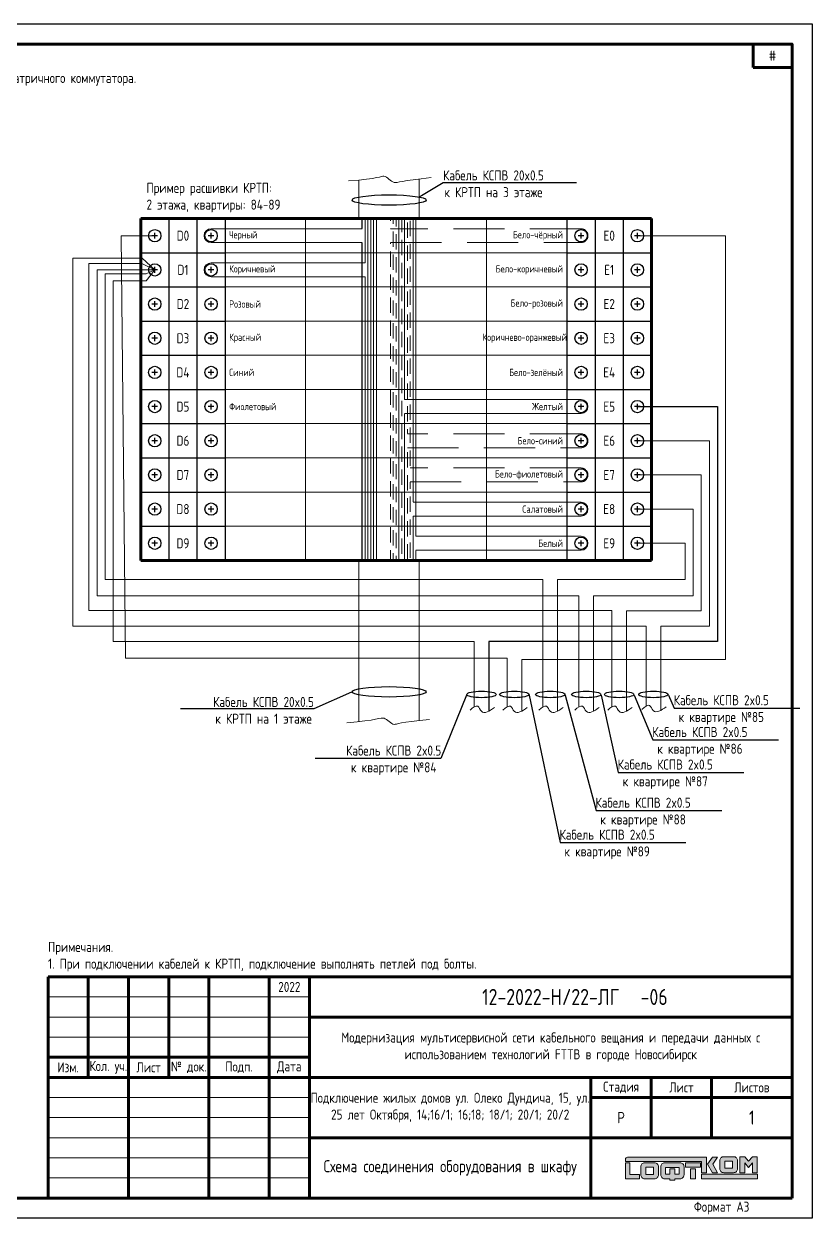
# Model space of a CAD drawing. Header units: millimetres. Extents: x -211 to 10565, y -2293 to 2244.
# Drawn here: x 2204.8 to 2400.8, y 1947.1 to 2244.1 of the extents above; entities that cross this region are included whole.
import ezdxf
from ezdxf import colors
from ezdxf.entities.mleader import LeaderData, LeaderLine
from ezdxf.math import Vec2, Vec3

# ---------------------------------------------------------------- set-up
doc = ezdxf.new("R2010")
doc.units = ezdxf.units.MM
doc.linetypes.add('штриховая', pattern=[19.05, 12.7, -6.35])
doc.layers.add('(034) Оформление_0', color=7, linetype='Continuous', lineweight=9)
for name, color, linetype in [('_', 7, 'Continuous'), ('Планы', 7, 'Continuous'), ('Текст и таблицы', 7, 'Continuous')]:
    doc.layers.add(name, color=color, linetype=linetype)
doc.layers.add('ВЭ', color=7, linetype='Continuous', plot=False)
doc.styles.get("Standard").update_dxf_attribs({"font": 'gost.TTF'})

# ---------------------------------------------------------------- blocks, each defined once
blk = doc.blocks.new('*T447')
at = {"layer": '(034) Оформление_0', "lineweight": 60, "transparency": 16777216}
for p, q in [((0, 0), (185, 0)), ((0, 0), (0, -55)), ((10, 0), (10, -25)), ((20, 0), (20, -55)), ((30, 0), (30, -25)), ((40, 0), (40, -55)), ((55, 0), (55, -55)), ((65, 0), (65, -55)), ((185, 0), (185, -55)), ((65, -10), (185, -10)), ((0, -20), (65, -20)), ((0, -25), (185, -25)), ((135, -25), (135, -55)), ((150, -25), (150, -40)), ((165, -25), (165, -40)), ((135, -30), (185, -30)), ((65, -40), (185, -40)), ((0, -55), (185, -55))]:
    blk.add_line(p, q, dxfattribs=at)
at = {"layer": '(034) Оформление_0', "transparency": 16777216}
for p, q in [((0, -5), (65, -5)), ((0, -10), (65, -10)), ((0, -15), (65, -15)), ((0, -30), (65, -30)), ((0, -35), (65, -35)), ((0, -40), (65, -40)), ((0, -45), (65, -45)), ((0, -50), (65, -50))]:
    blk.add_line(p, q, dxfattribs=at)
at = {"layer": '(034) Оформление_0', "color": 0, "lineweight": 60, "transparency": 16777216, "attachment_point": 5}
for s, insert, char_height, width in [('2022', (60, -2.5), 2.5, 10), ('{\\fGOST|b0|i0|c0;12-2022-Н/22-ЛГ', (125, -5), 4, 120), ('{\\fGOST|b0|i0|c0;Модернизация мультисервисной сети кабельного вещания и передачи данных с использованием технологий FTTB в городе Новосибирск', (125, -17.5), 2.5, 120), ('Изм.', (5, -22.5), 2.5, 10), ('Кол. уч.', (15, -22.5), 2.5, 10), ('Лист', (25, -22.5), 2.5, 10), ('№ док.', (35, -22.5), 2.5, 10), ('Подп.', (47.5, -22.5), 2.5, 15), ('Дата', (60, -22.5), 2.5, 10), ('Стадия', (142.5, -27.5), 2.5, 15), ('Лист', (157.5, -27.5), 2.5, 15), ('Листов', (175, -27.5), 2.5, 20), ('{\\fGOST|b0|i0|c0;Подключение жилых домов ул. Олеко Дундича, 15, ул. 25 лет Октября, 14;16/1; 16;18; 18/1; 20/1; 20/2', (100, -32.5), 2.5, 70), ('Р', (142.5, -35), 2.82, 15), ('{\\fGOST|b0|i0|c0;', (160, -47.5), 3, 50)]:
    blk.add_mtext(s, dxfattribs=dict(at, insert=insert, char_height=char_height, width=width))
blk = doc.blocks.new('*U446')
at = {"layer": '(034) Оформление_0'}
h = blk.add_hatch(color=256, dxfattribs=at)
h.dxf.hatch_style = 1
edge = h.paths.add_edge_path()
edge.add_arc((-16.96, 7.3), 1, 180, 270, ccw=False)
edge.add_line((-17.96, 7.3), (-17.96, 9.28))
edge.add_arc((-16.96, 9.28), 1, 90, 180, ccw=False)
edge.add_line((-16.96, 10.28), (-14.55, 10.28))
edge.add_arc((-14.55, 9.28), 1, 0, 90, ccw=False)
edge.add_line((-13.55, 9.28), (-13.55, 7.3))
edge.add_arc((-14.55, 7.3), 1, -90, 0, ccw=False)
edge.add_line((-14.55, 6.3), (-16.96, 6.3))
edge = h.paths.add_edge_path()
edge.add_line((-30.35, 4.79), (-31.65, 4.79))
edge.add_arc((-31.65, 5.79), 1, 180, 270, ccw=False)
edge.add_line((-32.65, 5.79), (-32.65, 7.76))
edge.add_arc((-31.65, 7.76), 1, 90, 180, ccw=False)
edge.add_line((-31.65, 8.76), (-27.84, 8.76))
edge.add_arc((-27.84, 7.76), 1, 0, 90, ccw=False)
edge.add_line((-26.84, 7.76), (-26.84, 5.79))
edge.add_arc((-27.84, 5.79), 1, 270, 360, ccw=False)
edge.add_line((-27.84, 4.79), (-29.13, 4.79))
edge.add_line((-29.13, 4.79), (-29.13, 4.46))
edge.add_line((-29.13, 4.46), (-30.35, 4.46))
edge.add_line((-30.35, 4.46), (-30.35, 4.79))
edge = h.paths.add_edge_path()
edge.add_arc((-36.61, 5.79), 1, 180, 270, ccw=False)
edge.add_line((-37.61, 5.79), (-37.61, 7.76))
edge.add_arc((-36.61, 7.76), 1, 90, 180, ccw=False)
edge.add_line((-36.61, 8.76), (-34.2, 8.76))
edge.add_arc((-34.2, 7.76), 1, 0, 90, ccw=False)
edge.add_line((-33.2, 7.76), (-33.2, 5.79))
edge.add_arc((-34.2, 5.79), 1, -90, 0, ccw=False)
edge.add_line((-34.2, 4.79), (-36.61, 4.79))
h.paths.add_polyline_path([(-12.99, 6.29), (-11.77, 6.29), (-11.77, 8.73), (-10.81, 7.61), (-9.85, 8.73), (-9.85, 6.29), (-8.63, 6.29), (-8.63, 10.28), (-9.86, 10.28), (-10.81, 9.16), (-11.76, 10.28), (-12.99, 10.28)])
h.paths.add_polyline_path([(-22.53, 5.91), (-8.58, 5.91), (-8.58, 4.79), (-22.53, 4.79)])
h.paths.add_polyline_path([(-16.69, 7.39), (-14.82, 7.39), (-14.82, 9.19), (-16.69, 9.19)], flags=16)
h.paths.add_polyline_path([(-18.51, 10.18), (-19.71, 8.39), (-18.51, 6.3), (-19.78, 6.3), (-20.98, 8.39), (-19.78, 10.18)])
h.paths.add_polyline_path([(-25.24, 7.22), (-24.02, 7.22), (-24.02, 4.79), (-25.24, 4.79)])
h.paths.add_polyline_path([(-26.5, 8.76), (-22.76, 8.76), (-22.76, 7.65), (-26.5, 7.65)], flags=17)
h.paths.add_polyline_path([(-29.13, 5.97), (-28.02, 5.97), (-28.02, 7.58), (-31.47, 7.58), (-31.47, 5.97), (-30.35, 5.97), (-30.35, 7.22), (-29.13, 7.22)], flags=16)
h.paths.add_polyline_path([(-36.34, 5.87), (-34.47, 5.87), (-34.47, 7.68), (-36.34, 7.68)], flags=16)
h.paths.add_polyline_path([(-40.34, 8.76), (-40.34, 5.84), (-37.9, 5.84), (-37.9, 4.79), (-41.42, 4.79), (-41.42, 8.76)])
edge = h.paths.add_edge_path()
edge.add_line((-22.53, 9.12), (-41.42, 9.12))
edge.add_line((-41.42, 9.12), (-41.42, 9.65))
edge.add_arc((-40.92, 9.65), 0.5, 90, 180, ccw=False)
edge.add_line((-40.92, 10.15), (-21.29, 10.15))
edge.add_line((-21.29, 10.15), (-21.29, 6.3))
edge.add_line((-21.29, 6.3), (-22.53, 6.3))
edge.add_line((-22.53, 6.3), (-22.53, 9.12))
for points in [[(-22.53, 9.12), (-41.42, 9.12), (-41.42, 9.65, -0.414214), (-40.92, 10.15), (-21.29, 10.15)], [(-16.96, 6.3, -0.414214), (-17.96, 7.3), (-17.96, 9.28, -0.414214), (-16.96, 10.28), (-14.55, 10.28, -0.414214), (-13.55, 9.28), (-13.55, 7.3, -0.414214), (-14.55, 6.3), (-16.96, 6.3)], [(-36.61, 4.79, -0.414214), (-37.61, 5.79), (-37.61, 7.76, -0.414214), (-36.61, 8.76), (-34.2, 8.76, -0.414214), (-33.2, 7.76), (-33.2, 5.79, -0.414214), (-34.2, 4.79), (-36.61, 4.79)]]:
    blk.add_lwpolyline(points, format="xyb", dxfattribs=at)
for points in [[(-21.29, 10.15), (-21.29, 6.3), (-22.53, 6.3), (-22.53, 9.12)], [(-40.34, 8.76), (-40.34, 5.84), (-37.9, 5.84), (-37.9, 4.79), (-41.42, 4.79), (-41.42, 8.76), (-40.34, 8.76)]]:
    blk.add_lwpolyline(points, dxfattribs=at)
for points in [[(-18.51, 10.18), (-19.71, 8.39), (-18.51, 6.3), (-19.78, 6.3), (-20.98, 8.39), (-19.78, 10.18)], [(-16.69, 7.39), (-14.82, 7.39), (-14.82, 9.19), (-16.69, 9.19)], [(-12.99, 6.29), (-11.77, 6.29), (-11.77, 8.73), (-10.81, 7.61), (-9.85, 8.73), (-9.85, 6.29), (-8.63, 6.29), (-8.63, 10.28), (-9.86, 10.28), (-10.81, 9.16), (-11.76, 10.28), (-12.99, 10.28)], [(-36.34, 5.87), (-34.47, 5.87), (-34.47, 7.68), (-36.34, 7.68)], [(-29.13, 5.97), (-28.02, 5.97), (-28.02, 7.58), (-31.47, 7.58), (-31.47, 5.97), (-30.35, 5.97), (-30.35, 7.22), (-29.13, 7.22)], [(-26.5, 8.76), (-22.76, 8.76), (-22.76, 7.65), (-26.5, 7.65)], [(-25.24, 7.22), (-24.02, 7.22), (-24.02, 4.79), (-25.24, 4.79)], [(-22.53, 5.91), (-8.58, 5.91), (-8.58, 4.79), (-22.53, 4.79)]]:
    blk.add_lwpolyline(points, close=True, dxfattribs=at)
blk.add_lwpolyline([(-30.35, 4.79), (-31.65, 4.79, -0.414214), (-32.65, 5.79), (-32.65, 7.76, -0.414214), (-31.65, 8.76), (-27.84, 8.76, -0.414214), (-26.84, 7.76), (-26.84, 5.79, -0.414214), (-27.84, 4.79), (-29.13, 4.79), (-29.13, 4.46), (-30.35, 4.46)], format="xyb", close=True, dxfattribs=at)
blk.add_blockref('*T447', (-185, 55))
blk = doc.blocks.new('*T317')
at = {"layer": '(034) Оформление_0', "color": 0, "lineweight": 50, "transparency": 16777216}
for p, q in [((0, 0), (0, 65)), ((0, 65), (20, 65)), ((5, 0), (5, 65)), ((10, 0), (10, 65)), ((15, 0), (15, 65)), ((20, 0), (20, 65)), ((5, 55), (20, 55)), ((5, 40), (20, 40)), ((5, 20), (20, 20)), ((0, 0), (20, 0))]:
    blk.add_line(p, q, dxfattribs=at)
at = {"layer": '(034) Оформление_0', "color": 0, "transparency": 16777216, "insert": (2.5, 2), "char_height": 2.5, "width": 61, "attachment_point": 4, "rotation": 90}
blk.add_mtext('Согласованно', dxfattribs=at)
blk = doc.blocks.new('*T318')
at = {"lineweight": 60, "transparency": 16777216}
for p, q in [((0, 0), (9.69, 0)), ((0, 0), (0, -5.814)), ((9.69, 0), (9.69, -5.814)), ((0, -5.814), (9.69, -5.814))]:
    blk.add_line(p, q, dxfattribs=at)
at = {"color": 0, "transparency": 16777216, "insert": (4.845, -2.907), "char_height": 2.5, "width": 9.69, "attachment_point": 5}
blk.add_mtext('#', dxfattribs=at)
blk = doc.blocks.new('*U316')
at = {"layer": '(034) Оформление_0', "lineweight": 60}
for p, q in [((13, 5), (13, 90)), ((20, 65), (8, 65)), ((20, 30), (8, 30))]:
    blk.add_line(p, q, dxfattribs=at)
at = {"layer": '(034) Оформление_0'}
blk.add_lwpolyline([(420, 297), (0, 297), (0, 0), (420, 0)], close=True, dxfattribs=at)
at = {"layer": '(034) Оформление_0', "lineweight": 60}
for points in [[(415, 5), (415, 292), (20, 292), (20, 5)], [(20, 90), (8, 90), (8, 5), (20, 5)]]:
    blk.add_lwpolyline(points, close=True, dxfattribs=at)
for name, p in [('*T318', (405.31, 292)), ('*T317', (0, 90)), ('*U446', (415, 5))]:
    blk.add_blockref(name, p)
at = {"layer": '(034) Оформление_0', "char_height": 2.5, "attachment_point": 5, "rotation": 90}
for s, insert in [('Взам.инв.№', (10.5, 77.5)), ('Подп. и дата', (10.5, 47.5)), ('Инв. №подл.', (10.5, 17.5))]:
    blk.add_mtext(s, dxfattribs=dict(at, insert=insert))
at = {"insert": (397.5, 2.5), "char_height": 2.5, "width": 35, "attachment_point": 5}
blk.add_mtext('Формат А3', dxfattribs=at)
blk = doc.blocks.new('*U364')
blk.add_wipeout([(-47.15, 1.73), (-47.63, 1.73), (-47.63, -1.73), (-47.15, -1.73)])
at = {"layer": '(034) Оформление_0', "color": 0, "linetype": 'ByBlock', "lineweight": -2}
blk.add_lwpolyline([(-47.39, -1.73), (0, -1.73, 1), (0, 1.73), (-47.39, 1.73)], format="xyb", dxfattribs=at)
blk = doc.blocks.new('*U367')
blk.add_wipeout([(-42.24, 1.73), (-42.73, 1.73), (-42.73, -1.73), (-42.24, -1.73)])
at = {"layer": '(034) Оформление_0', "color": 0, "linetype": 'ByBlock', "lineweight": -2}
blk.add_lwpolyline([(-42.48, -1.73), (0, -1.73, 1), (0, 1.73), (-42.48, 1.73)], format="xyb", dxfattribs=at)
blk = doc.blocks.new('*U370')
blk.add_wipeout([(-41.54, 1.73), (-42.03, 1.73), (-42.03, -1.73), (-41.54, -1.73)])
at = {"layer": '(034) Оформление_0', "color": 0, "linetype": 'ByBlock', "lineweight": -2}
blk.add_lwpolyline([(-41.78, -1.73), (0, -1.73, 1), (0, 1.73), (-41.78, 1.73)], format="xyb", dxfattribs=at)
blk = doc.blocks.new('*U366')
blk.add_wipeout([(-40.84, 1.73), (-41.33, 1.73), (-41.33, -1.73), (-40.84, -1.73)])
at = {"layer": '(034) Оформление_0', "color": 0, "linetype": 'ByBlock', "lineweight": -2}
blk.add_lwpolyline([(-41.08, -1.73), (0, -1.73, 1), (0, 1.73), (-41.08, 1.73)], format="xyb", dxfattribs=at)
blk = doc.blocks.new('*U165')
blk.add_wipeout([(37.35, 1.73), (37.84, 1.73), (37.84, -1.73), (37.35, -1.73)])
at = {"layer": '(034) Оформление_0', "color": 0, "linetype": 'ByBlock', "lineweight": -2}
blk.add_lwpolyline([(37.6, -1.73), (0, -1.73, -1), (0, 1.73), (37.6, 1.73)], format="xyb", dxfattribs=at)
blk = doc.blocks.new('Клема')
at = {"layer": 'Текст и таблицы'}
for p, q in [((0.72, 0), (-0.72, 0)), ((0, -0.72), (0, 0.72))]:
    blk.add_line(p, q, dxfattribs=at)
blk.add_circle((0, 0), 1.53, dxfattribs=at)
blk = doc.blocks.new('*T355')
at = {"layer": '(034) Оформление_0', "lineweight": 60, "transparency": 16777216}
for p, q in [((0, 0), (127, 0)), ((0, 0), (0, -85)), ((127, 0), (127, -85)), ((0, -85), (127, -85))]:
    blk.add_line(p, q, dxfattribs=at)
at = {"layer": '(034) Оформление_0', "lineweight": -2, "transparency": 16777216}
for p, q in [((7, 0), (7, -85)), ((14, 0), (14, -85)), ((21, 0), (21, -85)), ((106, 0), (106, -85)), ((113, 0), (113, -85)), ((120, 0), (120, -85)), ((0, -8.5), (21, -8.5)), ((106, -8.5), (127, -8.5)), ((0, -17), (21, -17)), ((106, -17), (127, -17)), ((0, -25.5), (21, -25.5)), ((106, -25.5), (127, -25.5)), ((0, -34), (21, -34)), ((106, -34), (127, -34)), ((0, -42.5), (21, -42.5)), ((106, -42.5), (127, -42.5)), ((0, -51), (21, -51)), ((106, -51), (127, -51)), ((0, -59.5), (21, -59.5)), ((106, -59.5), (127, -59.5)), ((0, -68), (21, -68)), ((106, -68), (127, -68)), ((0, -76.5), (21, -76.5)), ((106, -76.5), (127, -76.5))]:
    blk.add_line(p, q, dxfattribs=at)
at = {"layer": 'Defpoints', "color": 8, "linetype": 'ByBlock', "lineweight": 0, "transparency": 16777216}
for p, q in [((41, 0), (41, -85)), ((86, 0), (86, -85)), ((21, -8.5), (106, -8.5)), ((21, -17), (106, -17)), ((21, -25.5), (106, -25.5)), ((21, -34), (106, -34)), ((21, -42.5), (106, -42.5)), ((21, -51), (106, -51)), ((21, -59.5), (106, -59.5)), ((21, -68), (106, -68)), ((21, -76.5), (106, -76.5))]:
    blk.add_line(p, q, dxfattribs=at)
at = {"layer": '(034) Оформление_0', "color": 0, "transparency": 16777216}
for p in [(3.5, -4.25), (17.5, -4.25), (109.5, -4.25), (123.5, -4.25), (3.5, -12.75), (17.5, -12.75), (109.5, -12.75), (123.5, -12.75), (3.5, -21.25), (17.5, -21.25), (109.5, -21.25), (123.5, -21.25), (3.5, -29.75), (17.5, -29.75), (109.5, -29.75), (123.5, -29.75), (3.5, -38.25), (17.5, -38.25), (109.5, -38.25), (123.5, -38.25), (3.5, -46.75), (17.5, -46.75), (109.5, -46.75), (123.5, -46.75), (3.5, -55.25), (17.5, -55.25), (109.5, -55.25), (123.5, -55.25), (3.5, -63.75), (17.5, -63.75), (109.5, -63.75), (123.5, -63.75), (3.5, -72.25), (17.5, -72.25), (109.5, -72.25), (123.5, -72.25), (3.5, -80.75), (17.5, -80.75), (109.5, -80.75), (123.5, -80.75)]:
    blk.add_blockref('Клема', p, dxfattribs=at)
for s, insert, char_height, width, attachment_point in [('D0', (10.5, -4.25), 2.5, 7, 5), ('{\\fGOST|b0|i0|c0;Черный', (22, -4.25), 1.8, 18, 4), ('{\\fGOST|b0|i0|c0;Бело-чёрный', (105, -4.25), 1.8, 18, 6), ('E0', (116.5, -4.25), 2.5, 7, 5), ('D1', (10.5, -12.75), 2.5, 7, 5), ('{\\fGOST|b0|i0|c0;Коричневый', (22, -12.75), 1.8, 18, 4), ('{\\fGOST|b0|i0|c0;Бело-коричневый', (105, -12.75), 1.8, 18, 6), ('E1', (116.5, -12.75), 2.5, 7, 5), ('D2', (10.5, -21.25), 2.5, 7, 5), ('{\\fGOST|b0|i0|c0;Розовый', (22, -21.25), 1.8, 18, 4), ('{\\fGOST|b0|i0|c0;Бело-розовый', (105, -21.25), 1.8, 18, 6), ('E2', (116.5, -21.25), 2.5, 7, 5), ('D3', (10.5, -29.75), 2.5, 7, 5), ('{\\fGOST|b0|i0|c0;Красный', (22, -29.75), 1.8, 18, 4), ('{\\fGOST|b0|i0|c0;Коричнево-оранжевый', (106, -29.75), 1.8, 20, 6), ('E3', (116.5, -29.75), 2.5, 7, 5), ('D4', (10.5, -38.25), 2.5, 7, 5), ('{\\fGOST|b0|i0|c0;Синий', (22, -38.25), 1.8, 18, 4), ('{\\fGOST|b0|i0|c0;Бело-зелёный', (105, -38.25), 1.8, 18, 6), ('E4', (116.5, -38.25), 2.5, 7, 5), ('D5', (10.5, -46.75), 2.5, 7, 5), ('{\\fGOST|b0|i0|c0;Фиолетовый', (22, -46.75), 1.8, 18, 4), ('{\\fGOST|b0|i0|c0;Желтый', (105, -46.75), 1.8, 18, 6), ('E5', (116.5, -46.75), 2.5, 7, 5), ('D6', (10.5, -55.25), 2.5, 7, 5), ('{\\fGOST|b0|i0|c0;', (22, -55.25), 1.8, 18, 4), ('{\\fGOST|b0|i0|c0;Бело-синий', (105, -55.25), 1.8, 18, 6), ('E6', (116.5, -55.25), 2.5, 7, 5), ('D7', (10.5, -63.75), 2.5, 7, 5), ('{\\fGOST|b0|i0|c0;', (22, -63.75), 1.8, 18, 4), ('{\\fGOST|b0|i0|c0;Бело-фиолетовый', (105, -63.75), 1.8, 18, 6), ('E7', (116.5, -63.75), 2.5, 7, 5), ('D8', (10.5, -72.25), 2.5, 7, 5), ('E8', (116.5, -72.25), 2.5, 7, 5), ('{\\fGOST|b0|i0|c0;', (22, -72.25), 1.8, 18, 4), ('{\\fGOST|b0|i0|c0;Салатовый', (105, -72.25), 1.8, 18, 6), ('D9', (10.5, -80.75), 2.5, 7, 5), ('{\\fGOST|b0|i0|c0;Белый', (105, -80.75), 1.8, 18, 6), ('E9', (116.5, -80.75), 2.5, 7, 5), ('{\\fGOST|b0|i0|c0;', (22, -80.75), 1.8, 18, 4)]:
    blk.add_mtext(s, dxfattribs=dict(at, insert=insert, char_height=char_height, width=width, attachment_point=attachment_point))
blk = doc.blocks.new('*U365')
blk.add_wipeout([(38.06, 1.73), (38.54, 1.73), (38.54, -1.73), (38.06, -1.73)])
at = {"layer": '(034) Оформление_0', "color": 0, "linetype": 'ByBlock', "lineweight": -2}
blk.add_lwpolyline([(38.3, -1.73), (0, -1.73, -1), (0, 1.73), (38.3, 1.73)], format="xyb", dxfattribs=at)
blk = doc.blocks.new('*U368')
blk.add_wipeout([(-42.94, 1.73), (-43.43, 1.73), (-43.43, -1.73), (-42.94, -1.73)])
at = {"layer": '(034) Оформление_0', "color": 0, "linetype": 'ByBlock', "lineweight": -2}
blk.add_lwpolyline([(-43.19, -1.73), (0, -1.73, 1), (0, 1.73), (-43.19, 1.73)], format="xyb", dxfattribs=at)
blk = doc.blocks.new('*U369')
blk.add_wipeout([(-43.64, 1.73), (-44.13, 1.73), (-44.13, -1.73), (-43.64, -1.73)])
at = {"layer": '(034) Оформление_0', "color": 0, "linetype": 'ByBlock', "lineweight": -2}
blk.add_lwpolyline([(-43.89, -1.73), (0, -1.73, 1), (0, 1.73), (-43.89, 1.73)], format="xyb", dxfattribs=at)

msp = doc.modelspace()

# ---------------------------------------------------------------- linework, layer by layer
msp.add_lwpolyline([(2288.99, 2110.69), (2288.99, 2211.06), (2194.94, 2211.06), (2168.43, 2205.77), (2033.32, 2205.77), (2033.32, 2191.44), (2058.94, 2191.44)])
at = {"layer": '_', "color": 212, "linetype": 'Continuous', "lineweight": 0, "ltscale": 0.3}
msp.add_lwpolyline([(2302.31, 2217.37), (2194.94, 2217.37)], dxfattribs=at)
at = {"layer": '_', "color": 5, "linetype": 'Continuous', "lineweight": 0, "ltscale": 0.3}
for points in [[(2302.31, 2216.67), (2194.94, 2216.67)], [(2291.79, 2110.69), (2291.79, 2213.86), (2194.94, 2213.86), (2168.13, 2212.17), (2026.92, 2212.17), (2026.92, 2157.44), (2058.94, 2157.44)]]:
    msp.add_lwpolyline(points, dxfattribs=at)
at = {"layer": '_', "color": 6, "lineweight": 0, "ltscale": 0.3}
msp.add_lwpolyline([(2292.49, 2110.69), (2292.49, 2214.56), (2194.94, 2214.56), (2168.77, 2213.77), (2025.32, 2213.77), (2025.32, 2148.94), (2058.94, 2148.94)], dxfattribs=at)
at = {"layer": '_', "color": 1, "linetype": 'Continuous', "lineweight": 0, "ltscale": 0.3}
msp.add_lwpolyline([(2291.09, 2110.69), (2291.09, 2213.16), (2194.94, 2213.16), (2167.72, 2210.57), (2028.52, 2210.57), (2028.52, 2165.94), (2058.94, 2165.94)], dxfattribs=at)
at = {"layer": '_', "color": 230, "linetype": 'Continuous', "lineweight": 0, "ltscale": 0.3}
msp.add_lwpolyline([(2290.39, 2110.69), (2290.39, 2212.46), (2194.94, 2212.46), (2167.58, 2208.97), (2030.12, 2208.97), (2030.12, 2174.44), (2058.94, 2174.44)], dxfattribs=at)
at = {"layer": '_', "color": 42, "linetype": 'Continuous', "lineweight": 0, "ltscale": 0.3}
for points in [[(2289.69, 2110.69), (2289.69, 2211.76), (2194.94, 2211.76), (2167.8, 2207.37), (2031.72, 2207.37), (2031.72, 2182.94), (2058.94, 2182.94)], [(2113.69, 2165.94), (2142.27, 2165.94), (2142.27, 2199.37), (2174.38, 2199.37), (2194.94, 2208.25), (2298.1, 2208.25), (2298.1, 2110.69)]]:
    msp.add_lwpolyline(points, dxfattribs=at)
at = {"layer": '_', "linetype": 'штриховая', "lineweight": 0, "ltscale": 0.3}
msp.add_lwpolyline([(2113.69, 2191.44), (2137.47, 2191.44), (2137.47, 2204.17), (2169.51, 2204.17), (2194.94, 2210.36), (2296, 2210.36), (2296, 2110.69)], dxfattribs=at)
at = {"layer": '_', "color": 42, "linetype": 'штриховая', "lineweight": 0, "ltscale": 0.3}
msp.add_lwpolyline([(2113.69, 2182.94), (2139.07, 2182.94), (2139.07, 2202.57), (2170.93, 2202.57), (2194.94, 2209.65), (2296.7, 2209.65), (2296.7, 2110.69)], dxfattribs=at)
at = {"layer": '_', "color": 230, "linetype": 'штриховая', "lineweight": 0, "ltscale": 0.3}
msp.add_lwpolyline([(2113.69, 2174.44), (2140.67, 2174.44), (2140.67, 2200.97), (2172.61, 2200.97), (2194.94, 2208.95), (2297.4, 2208.95), (2297.4, 2110.69)], dxfattribs=at)
at = {"layer": '_', "color": 30, "linetype": 'штриховая', "lineweight": 0, "ltscale": 0.3}
msp.add_lwpolyline([(2113.69, 2165.94), (2142.27, 2165.94), (2142.27, 2199.37), (2174.38, 2199.37), (2194.94, 2208.25), (2298.1, 2208.25), (2298.1, 2110.69)], dxfattribs=at)
at = {"layer": '_', "color": 96, "linetype": 'штриховая', "lineweight": 0, "ltscale": 0.3}
msp.add_lwpolyline([(2113.69, 2157.44), (2143.87, 2157.44), (2143.87, 2197.77), (2176.1, 2197.77), (2194.94, 2207.55), (2298.8, 2207.55), (2298.8, 2110.69)], dxfattribs=at)
at = {"layer": '_', "color": 2, "linetype": 'Continuous', "lineweight": 0, "ltscale": 0.3, "flags": 128}
msp.add_lwpolyline([(2113.69, 2148.94), (2145.47, 2148.94), (2145.47, 2196.17), (2177.6, 2196.17), (2194.94, 2206.85), (2299.5, 2206.85), (2299.5, 2110.69)], dxfattribs=at)
at = {"layer": '_', "color": 5, "linetype": 'штриховая', "lineweight": 0, "ltscale": 0.3}
msp.add_lwpolyline([(2113.69, 2140.44), (2147.07, 2140.44), (2147.07, 2194.57), (2178.7, 2194.57), (2194.94, 2206.15), (2300.21, 2206.15), (2300.21, 2110.69)], dxfattribs=at)
at = {"layer": '_', "color": 212, "linetype": 'штриховая', "lineweight": 0, "ltscale": 0.3, "flags": 128}
msp.add_lwpolyline([(2113.69, 2131.94), (2148.67, 2131.94), (2148.67, 2192.97), (2179.25, 2192.97), (2194.94, 2205.45), (2300.91, 2205.45), (2300.91, 2110.69)], dxfattribs=at)
at = {"layer": '_', "color": 3, "linetype": 'Continuous', "lineweight": 0, "ltscale": 0.3, "flags": 128}
msp.add_lwpolyline([(2113.69, 2123.44), (2150.27, 2123.44), (2150.27, 2191.37), (2179.17, 2191.37), (2194.94, 2204.75), (2301.61, 2204.75), (2301.61, 2110.69)], dxfattribs=at)
at = {"layer": '_', "linetype": 'Continuous', "lineweight": 0, "ltscale": 0.3, "flags": 128}
for points in [[(2113.69, 2114.94), (2151.87, 2114.94), (2151.87, 2189.77), (2178.56, 2189.77), (2194.94, 2204.05), (2302.31, 2204.05), (2302.31, 2110.69)], [(2363.21, 2073.4), (2363.21, 2094.29), (2375.3, 2094.29), (2375.3, 2140.44), (2357.39, 2140.44)], [(2354.69, 2073.21), (2354.69, 2098.1), (2373.3, 2098.1), (2373.3, 2131.94), (2357.39, 2131.94)], [(2346.51, 2073.21), (2346.51, 2101.9), (2371.3, 2101.9), (2371.3, 2123.44), (2357.39, 2123.44)]]:
    msp.add_lwpolyline(points, dxfattribs=at)
at = {"layer": '_', "lineweight": 20, "flags": 128}
msp.add_lwpolyline([(2303.14, 2070.84), (2303.14, 2110.69), (2288.15, 2110.69), (2288.15, 2070.56)], dxfattribs=at)
at = {"layer": '_', "linetype": 'Continuous', "lineweight": 0, "ltscale": 5}
for points in [[(2315.78, 2073.44), (2317.7, 2074.4), (2318.6, 2073.16), (2321.84, 2074.08)], [(2323.96, 2073.44), (2325.88, 2074.4), (2326.78, 2073.16), (2330.02, 2074.08)], [(2332.9, 2073.44), (2334.82, 2074.4), (2335.72, 2073.16), (2338.95, 2074.08)], [(2341.84, 2073.44), (2343.76, 2074.4), (2344.66, 2073.16), (2347.89, 2074.08)], [(2350.02, 2073.44), (2351.94, 2074.4), (2352.84, 2073.16), (2356.07, 2074.08)], [(2358.53, 2073.62), (2360.45, 2074.59), (2361.35, 2073.34), (2364.59, 2074.26)]]:
    msp.add_spline(points, degree=3, dxfattribs=at)
at = {"layer": '_', "lineweight": 20}
msp.add_open_spline([(2305.7, 2071.08), (2298.2, 2070.47), (2296.73, 2069.05), (2294.47, 2072.36), (2292.68, 2070.94), (2285.18, 2070.25)], degree=3, knots=[0, 0, 0, 0, 0.2093791, 0.4861628, 0.7521955, 0.7521955, 0.7521955, 0.7521955], dxfattribs=at)
at = {"layer": 'Планы'}
for centre, major_axis, ratio in [((2295.65, 2078), (9.21, 0), 0.140585), ((2318.63, 2077.34), (3.66, 0), 0.220893), ((2326.81, 2077.34), (3.66, 0), 0.220893), ((2335.74, 2077.34), (3.66, 0), 0.220893), ((2344.68, 2077.34), (3.66, 0), 0.220893), ((2352.86, 2077.34), (3.66, 0), 0.220893), ((2361.38, 2077.34), (3.66, 0), 0.220893)]:
    msp.add_ellipse(centre, major_axis=major_axis, ratio=ratio, dxfattribs=at)

# ---------------------------------------------------------------- texts
at = {"layer": '(034) Оформление_0', "lineweight": 0, "insert": (2195.46, 2231.91), "char_height": 2.5, "attachment_point": 2}
msp.add_mtext_dynamic_manual_height_columns('Схема коммутации координатно-матричного коммутатора.', width=265.6966, gutter_width=23.82, heights=[0], dxfattribs=at)
at = {"layer": '(034) Оформление_0', "lineweight": 0, "insert": (2210.85, 2008.46), "char_height": 2.5, "width": 103.6452, "attachment_point": 7}
msp.add_mtext('Примечания.\\P1. При подключении кабелей к КРТП, подключение выполнять петлей под болты.', dxfattribs=at)
at = {"layer": '(034) Оформление_0'}
for s, insert, char_height, width, attachment_point in [('-06', (2358.2, 2002.11), 4, 48.846, 4), ('1', (2385.85, 1972.11), 3.5, 20, 5), ('Схема соединения оборудования в шкафу', (2310.85, 1959.61), 3, 70, 5)]:
    msp.add_mtext(s, dxfattribs=dict(at, insert=insert, char_height=char_height, width=width, attachment_point=attachment_point))

# ---------------------------------------------------------------- leaders
at = {"layer": '(034) Оформление_0', "linetype": 'Continuous', "lineweight": 0, "ltscale": 5}
ml = msp.add_multileader_mtext('Standard', dxfattribs=at)
ml.set_content('Кабель КСПВ 20x0.5\\Pк КРТП на 1 этаже', color=256)
ml.set_leader_properties()
ml.build(insert=Vec2(0, 0))
ml.multileader.update_dxf_attribs({"text_left_attachment_type": 6, "text_right_attachment_type": 6, "dogleg_length": 0, "arrow_head_size": 0.18})
ctx = ml.context
ctx.base_point, ctx.char_height, ctx.arrow_head_size, ctx.landing_gap_size, ctx.plane_origin = Vec3(2253, 2073.73), 2.5, 0.18, 0, Vec3(2326.44, 2083.96)
ctx.left_attachment, ctx.right_attachment, ctx.text_align_type = 6, 6, 1
notes = []
notes.append((ctx, [(0, (1, 1, 0), (2276.94, 2073.73), (-1, 0), 0, [(0, [(2286.44, 2078)], 0, [])])]))
ctx.mtext.insert, ctx.mtext.alignment, ctx.mtext.flow_direction = Vec3(2264.44, 2076.73), 2, 5
ml = msp.add_multileader_mtext('Standard', dxfattribs=at)
ml.set_content('Кабель КСПВ 2x0.5\\Pк квартире №84', color=256)
ml.set_leader_properties()
ml.build(insert=Vec2(0, 0))
ml.multileader.update_dxf_attribs({"text_left_attachment_type": 6, "text_right_attachment_type": 6, "dogleg_length": 0, "arrow_head_size": 0.18})
ctx = ml.context
ctx.base_point, ctx.char_height, ctx.arrow_head_size, ctx.landing_gap_size, ctx.plane_origin = Vec3(2286.15, 2061.43), 2.5, 0.18, 0, Vec3(2355.29, 2064.49)
ctx.left_attachment, ctx.right_attachment, ctx.text_align_type = 6, 6, 1
notes.append((ctx, [(0, (1, 1, 0), (2308.5, 2061.43), (-1, 0), 0, [(0, [(2314.97, 2077.34)], 0, [])])]))
ctx.mtext.insert, ctx.mtext.alignment, ctx.mtext.flow_direction = Vec3(2296.8, 2064.64), 2, 5
ml = msp.add_multileader_mtext('Standard', dxfattribs=at)
ml.set_content('Кабель КСПВ 2x0.5\\Pк квартире №89', color=256)
ml.set_leader_properties()
ml.build(insert=Vec2(0, 0))
ml.multileader.update_dxf_attribs({"text_left_attachment_type": 6, "text_right_attachment_type": 6, "dogleg_length": 0, "arrow_head_size": 0.18})
ctx = ml.context
ctx.base_point, ctx.char_height, ctx.arrow_head_size, ctx.landing_gap_size, ctx.plane_origin = Vec3(2338.19, 2040.51), 2.5, 0.18, 0, Vec3(2363.46, 2073.3)
ctx.left_attachment, ctx.right_attachment, ctx.text_align_type = 6, 6, 1
notes.append((ctx, [(1, (1, 1, 0), (2338.19, 2040.51), (1, 0), 0, [(0, [(2330.47, 2077.34)], 0, [])])]))
ctx.mtext.insert, ctx.mtext.alignment, ctx.mtext.flow_direction = Vec3(2349.88, 2043.72), 2, 5
ml = msp.add_multileader_mtext('Standard', dxfattribs=at)
ml.set_content('Кабель КСПВ 2x0.5\\Pк квартире №88', color=256)
ml.set_leader_properties()
ml.build(insert=Vec2(0, 0))
ml.multileader.update_dxf_attribs({"text_left_attachment_type": 6, "text_right_attachment_type": 6, "dogleg_length": 0, "arrow_head_size": 0.18})
ctx = ml.context
ctx.base_point, ctx.char_height, ctx.arrow_head_size, ctx.landing_gap_size, ctx.plane_origin = Vec3(2347.13, 2048.46), 2.5, 0.18, 0, Vec3(2372.4, 2073.3)
ctx.left_attachment, ctx.right_attachment, ctx.text_align_type = 6, 6, 1
notes.append((ctx, [(1, (1, 1, 0), (2347.13, 2048.46), (1, 0), 0, [(0, [(2339.41, 2077.34)], 0, [])])]))
ctx.mtext.insert, ctx.mtext.alignment, ctx.mtext.flow_direction = Vec3(2358.82, 2051.67), 2, 5
ml = msp.add_multileader_mtext('Standard', dxfattribs=at)
ml.set_content('Кабель КСПВ 2x0.5\\Pк квартире №87', color=256)
ml.set_leader_properties()
ml.build(insert=Vec2(0, 0))
ml.multileader.update_dxf_attribs({"text_left_attachment_type": 6, "text_right_attachment_type": 6, "dogleg_length": 0, "arrow_head_size": 0.18})
ctx = ml.context
ctx.base_point, ctx.char_height, ctx.arrow_head_size, ctx.landing_gap_size, ctx.plane_origin = Vec3(2352.63, 2057.96), 2.5, 0.18, 0, Vec3(2378.03, 2083.87)
ctx.left_attachment, ctx.right_attachment, ctx.text_align_type = 6, 6, 1
notes.append((ctx, [(1, (1, 1, 0), (2352.63, 2057.96), (1, 0), 0, [(0, [(2348.34, 2077.34)], 0, [])])]))
ctx.mtext.insert, ctx.mtext.alignment, ctx.mtext.flow_direction = Vec3(2364.33, 2061.17), 2, 5
ml = msp.add_multileader_mtext('Standard', dxfattribs=at)
ml.set_content('Кабель КСПВ 2x0.5\\Pк квартире №86', color=256)
ml.set_leader_properties()
ml.build(insert=Vec2(0, 0))
ml.multileader.update_dxf_attribs({"text_left_attachment_type": 6, "text_right_attachment_type": 6, "dogleg_length": 0, "arrow_head_size": 0.18})
ctx = ml.context
ctx.base_point, ctx.char_height, ctx.arrow_head_size, ctx.landing_gap_size, ctx.plane_origin = Vec3(2361.25, 2066.04), 2.5, 0.18, 0, Vec3(2383.66, 2094.43)
ctx.left_attachment, ctx.right_attachment, ctx.text_align_type = 6, 6, 1
notes.append((ctx, [(1, (1, 1, 0), (2361.25, 2066.04), (1, 0), 0, [(0, [(2356.52, 2077.34)], 0, [])])]))
ctx.mtext.insert, ctx.mtext.alignment, ctx.mtext.flow_direction = Vec3(2372.95, 2069.25), 2, 5
ml = msp.add_multileader_mtext('Standard', dxfattribs=at)
ml.set_content('Кабель КСПВ 2x0.5\\Pк квартире №85', color=256)
ml.set_leader_properties()
ml.build(insert=Vec2(0, 0))
ml.multileader.update_dxf_attribs({"text_left_attachment_type": 6, "text_right_attachment_type": 6, "dogleg_length": 0, "arrow_head_size": 0.18})
ctx = ml.context
ctx.base_point, ctx.char_height, ctx.arrow_head_size, ctx.landing_gap_size, ctx.plane_origin = Vec3(2366.57, 2073.96), 2.5, 0.18, 0, Vec3(2392.17, 2105.66)
ctx.left_attachment, ctx.right_attachment, ctx.text_align_type = 6, 6, 1
notes.append((ctx, [(1, (1, 1, 0), (2366.57, 2073.96), (1, 0), 0, [(0, [(2365.04, 2077.34)], 0, [])])]))
ctx.mtext.insert, ctx.mtext.alignment, ctx.mtext.flow_direction = Vec3(2378.27, 2077.17), 2, 5
for ctx, leaders in notes:
    for number, flags, end, landing, length, lines in leaders:
        leader = LeaderData()
        leader.index, (leader.has_last_leader_line, leader.has_dogleg_vector, leader.attachment_direction) = number, flags
        leader.last_leader_point, leader.dogleg_vector, leader.dogleg_length = Vec3(end), Vec3(landing), length
        for number, points, colour, breaks in lines:
            line = LeaderLine()
            line.index, line.vertices, line.color, line.breaks = number, Vec3.list(points), colors.encode_raw_color(colour), breaks
            leader.lines.append(line)
        ctx.leaders.append(leader)

# ---------------------------------------------------------------- next in the draw order: wipeouts: each hides what was drawn before it
msp.add_wipeout([(2172.23, 2183.08), (2176.58, 2187.08), (2178.58, 2189.81), (2179.19, 2191.45), (2179.29, 2192.55), (2179.01, 2193.87), (2177.42, 2196.38), (2175.27, 2198.56), (2173.39, 2200.26), (2170.74, 2202.77), (2169.72, 2203.9), (2168.85, 2205.08), (2167.88, 2207.08), (2167.58, 2209.08), (2167.82, 2211.08), (2168.47, 2213.08), (2169.42, 2215.08), (2170.6, 2217.08), (2174.1, 2222.09), (2303.87, 2222.09), (2303.87, 2195.69), (2233.89, 2195.69), (2233.89, 2180.85), (2169.45, 2180.85)])

# ---------------------------------------------------------------- next in the draw order: linework, layer by layer
at = {"layer": '_', "lineweight": 20, "flags": 128}
msp.add_lwpolyline([(2288.15, 2205.27), (2288.15, 2195.69), (2303.14, 2195.69), (2303.14, 2205.56)], dxfattribs=at)
at = {"layer": '_', "lineweight": 20}
msp.add_open_spline([(2285.6, 2205.04), (2293.1, 2205.65), (2294.57, 2207.07), (2296.83, 2203.76), (2298.62, 2205.18), (2306.12, 2205.87)], degree=3, knots=[0, 0, 0, 0, 0.2093791, 0.4861628, 0.7521955, 0.7521955, 0.7521955, 0.7521955], dxfattribs=at)
at = {"layer": 'ВЭ'}
msp.add_lwpolyline([(1980.85, 2244.11), (2400.85, 2244.11), (2400.85, 1947.11), (1980.85, 1947.11)], close=True, dxfattribs=at)
at = {"layer": 'Планы'}
msp.add_ellipse((2295.65, 2200.31), major_axis=(9.21, 0), ratio=0.140585, dxfattribs=at)

# ---------------------------------------------------------------- next in the draw order: block references
at = {"layer": '(034) Оформление_0'}
msp.add_blockref('*U316', (1980.85, 1947.11), dxfattribs=at)

# ---------------------------------------------------------------- next in the draw order: texts
at = {"layer": '(034) Оформление_0', "color": 1, "lineweight": 0, "insert": (2235.33, 2204.58), "char_height": 2.5, "attachment_point": 1}
msp.add_mtext_dynamic_manual_height_columns('{\\C256;Пример расшивки КРТП: \\P2 этажа, квартиры: 84-89}', width=53.1637, gutter_width=23.82, heights=[0], dxfattribs=at)

# ---------------------------------------------------------------- next in the draw order: leaders
at = {"layer": '(034) Оформление_0', "linetype": 'Continuous', "lineweight": 0, "ltscale": 5}
ml = msp.add_multileader_mtext('Standard', dxfattribs=at)
ml.set_content('Кабель КСПВ 20x0.5\\Pк КРТП на 3 этаже', color=256)
ml.set_leader_properties()
ml.build(insert=Vec2(0, 0))
ml.multileader.update_dxf_attribs({"text_left_attachment_type": 6, "text_right_attachment_type": 6, "dogleg_length": 0, "arrow_head_size": 0.18})
ctx = ml.context
ctx.base_point, ctx.char_height, ctx.arrow_head_size, ctx.landing_gap_size, ctx.plane_origin = Vec3(2309.11, 2204.68), 2.5, 0.18, 0, Vec3(2326.44, 2214.91)
ctx.left_attachment, ctx.right_attachment, ctx.text_align_type = 6, 6, 1
notes = []
notes.append((ctx, [(1, (1, 1, 0), (2309.11, 2204.68), (1, 0), 0, [(0, [(2303.14, 2201.07)], 0, [])])]))
ctx.mtext.insert, ctx.mtext.alignment, ctx.mtext.flow_direction = Vec3(2321.61, 2207.68), 2, 5
for ctx, leaders in notes:
    for number, flags, end, landing, length, lines in leaders:
        leader = LeaderData()
        leader.index, (leader.has_last_leader_line, leader.has_dogleg_vector, leader.attachment_direction) = number, flags
        leader.last_leader_point, leader.dogleg_vector, leader.dogleg_length = Vec3(end), Vec3(landing), length
        for number, points, colour, breaks in lines:
            line = LeaderLine()
            line.index, line.vertices, line.color, line.breaks = number, Vec3.list(points), colors.encode_raw_color(colour), breaks
            leader.lines.append(line)
        ctx.leaders.append(leader)

# ---------------------------------------------------------------- next in the draw order: block references
at = {"layer": '_', "color": 250, "linetype": 'Continuous', "lineweight": 0, "ltscale": 0.3}
msp.add_blockref('*U165', (2251.39, 2191.44), dxfattribs=at)
at = {"layer": '_', "linetype": 'штриховая', "lineweight": 0, "ltscale": 0.3}
msp.add_blockref('*U364', (2343.39, 2191.44), dxfattribs=at)
at = {"layer": '_', "color": 212, "linetype": 'штриховая', "lineweight": 0, "ltscale": 0.3}
msp.add_blockref('*U367', (2343.39, 2131.94), dxfattribs=at)
at = {"layer": '_', "color": 3, "linetype": 'Continuous', "lineweight": 0, "ltscale": 0.3}
msp.add_blockref('*U370', (2343.39, 2123.44), dxfattribs=at)
at = {"layer": '_', "linetype": 'Continuous', "lineweight": 0, "ltscale": 0.3}
msp.add_blockref('*U366', (2343.39, 2114.94), dxfattribs=at)

# ---------------------------------------------------------------- next in the draw order: linework, layer by layer
msp.add_lwpolyline([(2357.39, 2148.94), (2377.3, 2148.94), (2377.3, 2090.49), (2320.45, 2090.49), (2320.45, 2073.21)])
at = {"layer": '_', "linetype": 'Continuous', "lineweight": 0, "ltscale": 0.3, "flags": 128}
for points in [[(2357.39, 2191.44), (2379.3, 2191.44), (2379.3, 2086.05), (2328.63, 2086.05), (2328.63, 2073.21)], [(2357.39, 2114.94), (2369.3, 2114.94), (2369.3, 2105.97), (2337.57, 2105.97), (2337.57, 2073.21)]]:
    msp.add_lwpolyline(points, dxfattribs=at)
at = {"layer": '_', "color": 42, "linetype": 'Continuous', "lineweight": 0, "ltscale": 0.3, "flags": 128}
for points in [[(2359.55, 2074.44), (2359.55, 2094.29), (2217.03, 2094.29), (2217.03, 2185.86), (2234.29, 2185.86), (2237.39, 2182.94)], [(2351.03, 2074.25), (2351.03, 2098.2), (2221.03, 2098.2), (2221.03, 2184.5), (2234.19, 2184.5), (2237.39, 2182.94)], [(2342.86, 2074.25), (2342.86, 2101.9), (2223.03, 2101.9), (2223.03, 2182.94), (2237.39, 2182.94)], [(2316.8, 2074.25), (2316.8, 2090.49), (2227.08, 2090.49), (2227.08, 2180.2), (2235.23, 2180.2), (2237.39, 2182.94)]]:
    msp.add_lwpolyline(points, dxfattribs=at)

# ---------------------------------------------------------------- next in the draw order: block references
msp.add_blockref('*T355', (2233.89, 2195.69))

# ---------------------------------------------------------------- next in the draw order: block references
at = {"layer": '_', "color": 42, "linetype": 'Continuous', "lineweight": 0, "ltscale": 0.3}
msp.add_blockref('*U365', (2251.39, 2182.94), dxfattribs=at)

# ---------------------------------------------------------------- next in the draw order: linework, layer by layer
at = {"layer": '_', "color": 42, "linetype": 'Continuous', "lineweight": 0, "ltscale": 0.3, "flags": 128}
for points in [[(2324.98, 2074.25), (2324.98, 2086.39), (2230.09, 2086.39), (2229.03, 2191.44), (2237.39, 2191.44)], [(2333.92, 2074.25), (2333.92, 2105.97), (2225.03, 2105.97), (2225.03, 2181.96), (2235.23, 2181.96), (2237.39, 2182.94)]]:
    msp.add_lwpolyline(points, dxfattribs=at)

# ---------------------------------------------------------------- next in the draw order: block references
at = {"layer": '_', "color": 2, "linetype": 'Continuous', "lineweight": 0, "ltscale": 0.3}
msp.add_blockref('*U369', (2343.39, 2148.94), dxfattribs=at)
at = {"layer": '_', "color": 5, "linetype": 'штриховая', "lineweight": 0, "ltscale": 0.3}
msp.add_blockref('*U368', (2343.39, 2140.44), dxfattribs=at)

doc.saveas('drawing.dxf')
